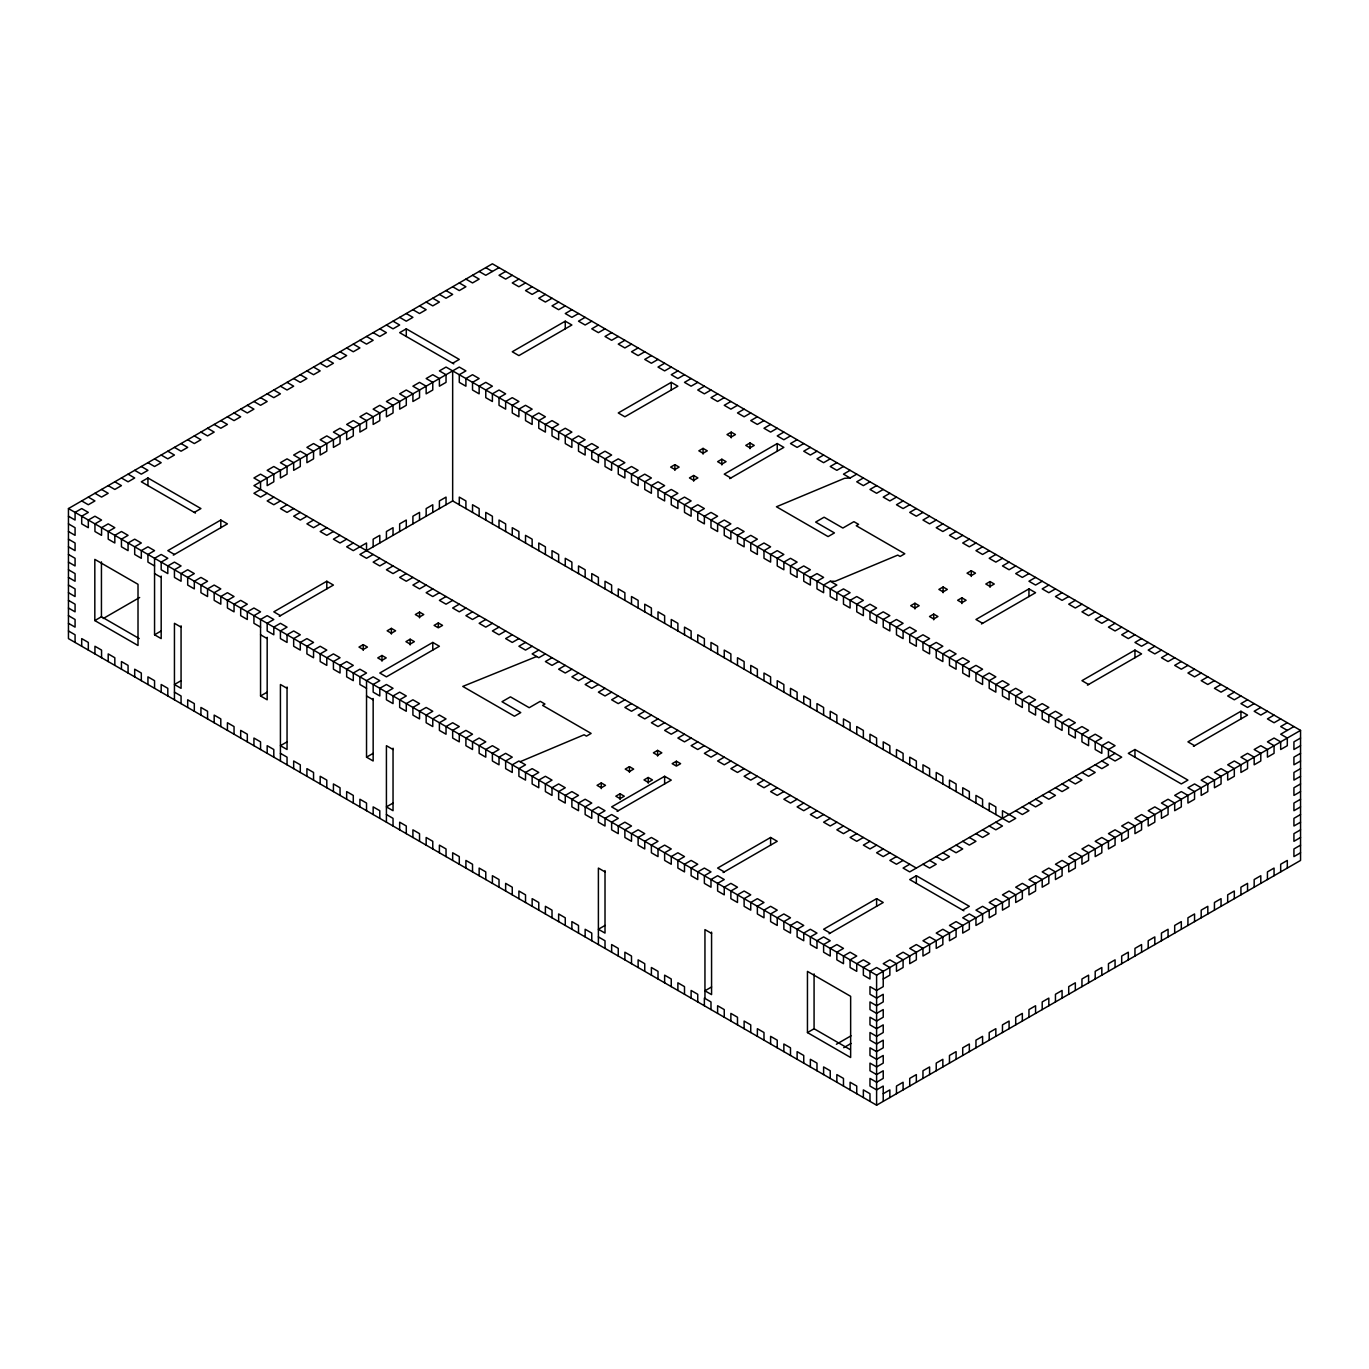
<?xml version="1.0" encoding="UTF-8"?>
<svg xmlns="http://www.w3.org/2000/svg" width="1369" height="1369" viewBox="0 0 1369 1369"><rect width="100%" height="100%" fill="white"/><g stroke="black" fill="none" stroke-linecap="round" stroke-linejoin="round"><path stroke-width="1.5" d="M68.45 508.566L492.395 263.806L1300.55 730.396L1300.55 860.434L876.605 1105.194L68.45 638.604L68.45 508.566L876.605 975.156L1300.55 730.396M499.018 267.639L485.773 275.289L479.15 271.456M194.312 512.4L200.935 508.566L147.938 477.986L141.315 481.802L195.459 513.067M452.66 363.247L459.282 359.414L406.285 328.834L399.662 332.65L453.789 363.897M505.64 271.456L499.018 275.289L505.64 279.105L512.263 275.289M518.902 279.105L512.263 282.938L518.902 286.754L525.525 282.938M532.147 286.754L525.525 290.587L532.147 294.403L538.77 290.587M545.392 294.403L538.77 298.237L545.392 302.053L552.015 298.237M558.638 302.053L552.015 305.886L558.638 309.702L565.26 305.886M571.883 309.702L565.26 313.535L571.883 317.351L578.505 313.535M173.298 555.129L227.425 523.865L220.803 520.049L167.805 550.646L174.445 554.462M267.177 493.285L260.555 497.101L253.932 493.285L260.555 489.452L260.555 481.802L253.932 477.986L260.555 474.153L267.177 477.986L267.177 485.636L273.8 481.802L273.8 474.153L267.177 470.337L273.8 466.504L280.423 470.337L280.423 477.986L287.045 474.153L287.045 466.504L280.423 462.688L287.045 458.855L293.668 462.688L293.668 470.337L300.29 466.504L300.29 458.855L293.668 455.038L300.29 451.205L306.913 455.038L306.913 462.688L313.552 458.855L313.552 451.205L306.913 447.389L313.552 443.556L320.175 447.389L320.175 455.038L326.797 451.205L326.797 443.556L320.175 439.74L326.797 435.907L333.42 439.74L333.42 447.389L340.042 443.556L340.042 435.907L333.42 432.091L340.042 428.257L346.665 432.091L346.665 439.74L353.288 435.907L353.288 428.257L346.665 424.441L353.288 420.608L359.91 424.441L359.91 432.091L366.533 428.257L366.533 420.608L359.91 416.792L366.533 412.959L373.155 416.792L373.155 424.441L379.795 420.608L379.795 412.959L373.155 409.143L379.795 405.31L386.417 409.143L386.417 416.792L393.04 412.959L393.04 405.31L386.417 401.493L393.04 397.66L399.662 401.493L399.662 409.143L406.285 405.31L406.285 397.66L399.662 393.844L406.285 390.011L412.908 393.844L412.908 401.493L419.53 397.66L419.53 390.011L412.908 386.195L419.53 382.362L426.153 386.195L426.153 393.844L432.775 390.011L432.775 382.362L426.153 378.546L432.775 374.712L439.398 378.546L439.398 386.195L446.037 382.362L446.037 374.712L439.398 370.896L446.037 367.063L1121.69 757.16L1115.068 760.993L1108.445 757.16L1108.445 749.51L1115.068 745.694L1108.445 741.861L1101.823 745.694L1101.823 753.344L1095.2 749.51L1095.2 741.861L1101.823 738.045L1095.2 734.212L1088.577 738.045L1088.577 745.694L1081.955 741.861L1081.955 734.212L1088.577 730.396L1081.955 726.563L1075.332 730.396L1075.332 738.045L1068.71 734.212L1068.71 726.563L1075.332 722.746L1068.71 718.913L1062.087 722.746L1062.087 730.396L1055.448 726.563L1055.448 718.913L1062.087 715.097L1055.448 711.264L1048.825 715.097L1048.825 722.746L1042.203 718.913L1042.203 711.264L1048.825 707.448L1042.203 703.615L1035.58 707.448L1035.58 715.097L1028.958 711.264L1028.958 703.615L1035.58 699.799L1028.958 695.965L1022.335 699.799L1022.335 707.448L1015.712 703.615L1015.712 695.965L1022.335 692.149L1015.712 688.316L1009.09 692.149L1009.09 699.799L1002.467 695.965L1002.467 688.316L1009.09 684.5L1002.467 680.667L995.845 684.5L995.845 692.149L989.205 688.316L989.205 680.667L995.845 676.851L989.205 673.018L982.583 676.851L982.583 684.5L975.96 680.667L975.96 673.018L982.583 669.201L975.96 665.385L969.338 669.201L969.338 676.851L962.715 673.018L962.715 665.385L969.338 661.552L962.715 657.736L956.092 661.552L956.092 669.201L949.47 665.385L949.47 657.736L956.092 653.903L949.47 650.087L942.847 653.903L942.847 661.552L936.225 657.736L936.225 650.087L942.847 646.254L936.225 642.437L929.602 646.254L929.602 653.903L922.963 650.087L922.963 642.437L929.602 638.604L922.963 634.788L916.34 638.604L916.34 646.254L909.718 642.437L909.718 634.788L916.34 630.955L909.718 627.139L903.095 630.955L903.095 638.604L896.473 634.788L896.473 627.139L903.095 623.306L896.473 619.49L889.85 623.306L889.85 630.955L883.227 627.139L883.227 619.49L889.85 615.656L883.227 611.84L876.605 615.656L876.605 623.306L869.982 619.49L869.982 611.84L876.605 608.007L869.982 604.191L863.36 608.007L863.36 615.656L856.737 611.84L856.737 604.191L863.36 600.358L856.737 596.542L850.098 600.358L850.098 608.007L843.475 604.191L843.475 596.542L850.098 592.709L843.475 588.892L836.853 592.709L836.853 600.358L830.23 596.542L830.23 588.892L836.853 585.059L830.23 581.243L823.608 585.059L823.608 592.709L816.985 588.892L816.985 581.243L823.608 577.41L816.985 573.594L810.362 577.41L810.362 585.059L803.74 581.243L803.74 573.594L810.362 569.761L803.74 565.945L797.117 569.761L797.117 577.41L790.495 573.594L790.495 565.945L797.117 562.111L790.495 558.295L783.855 562.111L783.855 569.761L777.233 565.945L777.233 558.295L783.855 554.462L777.233 550.646L770.61 554.462L770.61 562.111L763.988 558.295L763.988 550.646L770.61 546.813L763.988 542.997L757.365 546.813L757.365 554.462L750.742 550.646L750.742 542.997L757.365 539.164L750.742 535.347L744.12 539.164L744.12 546.813L737.497 542.997L737.497 535.347L744.12 531.514L737.497 527.698L730.875 531.514L730.875 539.164L724.252 535.347L724.252 527.698L730.875 523.865L724.252 520.049L717.613 523.865L717.613 531.514L710.99 527.698L710.99 520.049L717.613 516.216L710.99 512.4L704.368 516.216L704.368 523.865L697.745 520.049L697.745 512.4L704.368 508.566L697.745 504.75L691.123 508.566L691.123 516.216L684.5 512.4L684.5 504.75L691.123 500.934L684.5 497.101L677.877 500.934L677.877 508.566L671.255 504.75L671.255 497.101L677.877 493.285L671.255 489.452L664.632 493.285L664.632 500.934L658.01 497.101L658.01 489.452L664.632 485.636L658.01 481.802L651.387 485.636L651.387 493.285L644.748 489.452L644.748 481.802L651.387 477.986L644.748 474.153L638.125 477.986L638.125 485.636L631.503 481.802L631.503 474.153L638.125 470.337L631.503 466.504L624.88 470.337L624.88 477.986L618.258 474.153L618.258 466.504L624.88 462.688L618.258 458.855L611.635 462.688L611.635 470.337L605.012 466.504L605.012 458.855L611.635 455.038L605.012 451.205L598.39 455.038L598.39 462.688L591.767 458.855L591.767 451.205L598.39 447.389L591.767 443.556L585.145 447.389L585.145 455.038L578.505 451.205L578.505 443.556L585.145 439.74L578.505 435.907L571.883 439.74L571.883 447.389L565.26 443.556L565.26 435.907L571.883 432.091L565.26 428.257L558.638 432.091L558.638 439.74L552.015 435.907L552.015 428.257L558.638 424.441L552.015 420.608L545.392 424.441L545.392 432.091L538.77 428.257L538.77 420.608L545.392 416.792L538.77 412.959L532.147 416.792L532.147 424.441L525.525 420.608L525.525 412.959L532.147 409.143L525.525 405.31L518.902 409.143L518.902 416.792L512.263 412.959L512.263 405.31L518.902 401.493L512.263 397.66L505.64 401.493L505.64 409.143L499.018 405.31L499.018 397.66L505.64 393.844L499.018 390.011L492.395 393.844L492.395 401.493L485.773 397.66L485.773 390.011L492.395 386.195L485.773 382.362L479.15 386.195L479.15 393.844L472.527 390.011L472.527 382.362L479.15 378.546L472.527 374.712L465.905 378.546L465.905 386.195L459.282 382.362L459.282 374.712L465.905 370.896L459.282 367.063L253.932 485.636L916.34 868.066M565.26 321.185L512.263 351.765L518.902 355.598L571.883 325.001L565.26 321.185L565.26 328.834M273.8 497.101L267.177 500.934L273.8 504.75L280.423 500.934M585.145 317.351L578.505 321.185L585.145 325.001L591.767 321.185M287.045 504.75L280.423 508.566L287.045 512.4L293.668 508.566M598.39 325.001L591.767 328.834L598.39 332.65L605.012 328.834M94.82 620.568L138.012 645.501L138.012 584.306L94.82 559.373L94.82 620.568L101.443 616.752L139.227 638.57M103.223 618.531L139.655 597.5M300.29 512.4L293.668 516.216L300.29 520.049L306.913 516.216M611.635 332.65L605.012 336.483L611.635 340.299L618.258 336.483M313.552 520.049L306.913 523.865L313.552 527.698L320.175 523.865M624.88 340.299L618.258 344.115L624.88 347.948L631.503 344.115M326.797 527.698L320.175 531.514L326.797 535.347L333.42 531.514M638.125 347.948L631.503 351.765L638.125 355.598L644.748 351.765M260.555 627.139L253.932 623.306L253.932 615.656L260.555 611.84L253.932 608.007L247.31 611.84L247.31 619.49L240.687 615.656L240.687 608.007L247.31 604.191L240.687 600.358L234.048 604.191L234.048 611.84L227.425 608.007L227.425 600.358L234.048 596.542L227.425 592.709L220.803 596.542L220.803 604.191L214.18 600.358L214.18 592.709L220.803 588.892L214.18 585.059L207.558 588.892L207.558 596.542L200.935 592.709L200.935 585.059L207.558 581.243L200.935 577.41L194.312 581.243L194.312 588.892L187.69 585.059L187.69 577.41L194.312 573.594L187.69 569.761L181.067 573.594L181.067 581.243L174.445 577.41L174.445 569.761L181.067 565.945L174.445 562.111L167.805 565.945L167.805 573.594L161.183 569.761L161.183 562.111L167.805 558.295L161.183 554.462L154.56 558.295L154.56 634.788L161.183 630.955M340.042 535.347L333.42 539.164L340.042 542.997L346.665 539.164M651.387 355.598L644.748 359.414L651.387 363.247L658.01 359.414M353.288 542.997L346.665 546.813L353.288 550.646L366.533 542.997L366.533 550.646M664.632 363.247L658.01 367.063L664.632 370.896L671.255 367.063M1002.467 818.354L1002.467 810.705L1015.712 818.354L1009.09 822.187L452.66 500.934L359.91 554.462L366.533 558.295L373.155 554.462M677.877 370.896L671.255 374.712L677.877 378.546L684.5 374.712M279.276 616.324L333.42 585.059L326.797 581.243L273.8 611.84L280.423 615.656M671.255 382.362L618.258 412.959L624.88 416.792L677.877 386.195L671.255 382.362L671.255 390.011M379.795 558.295L373.155 562.111L379.795 565.945L386.417 562.111M691.123 378.546L684.5 382.362L691.123 386.195L697.745 382.362M181.067 680.684L174.445 684.5L181.067 688.333L181.067 625.821M393.04 565.945L386.417 569.761L393.04 573.594L399.662 569.761M704.368 386.195L697.745 390.011L704.368 393.844L710.99 390.011M406.285 573.594L399.662 577.41L406.285 581.243L412.908 577.41M717.613 393.844L710.99 397.66L717.613 401.493L724.252 397.66M419.53 581.243L412.908 585.059L419.53 588.892L426.153 585.059M730.875 401.493L724.252 405.31L730.875 409.143L737.497 405.31M432.775 588.892L426.153 592.709L432.775 596.542L439.398 592.709M744.12 409.143L737.497 412.959L744.12 416.792L750.742 412.959M366.533 688.316L359.91 684.5L359.91 676.851L366.533 673.018L359.91 669.201L353.288 673.018L353.288 680.667L346.665 676.851L346.665 669.201L353.288 665.385L346.665 661.552L340.042 665.385L340.042 673.018L333.42 669.201L333.42 661.552L340.042 657.736L333.42 653.903L326.797 657.736L326.797 665.385L320.175 661.552L320.175 653.903L326.797 650.087L320.175 646.254L313.552 650.087L313.552 657.736L306.913 653.903L306.913 646.254L313.552 642.437L306.913 638.604L300.29 642.437L300.29 650.087L293.668 646.254L293.668 638.604L300.29 634.788L293.668 630.955L287.045 634.788L287.045 642.437L280.423 638.604L280.423 630.955L287.045 627.139L280.423 623.306L273.8 627.139L273.8 634.788L267.177 630.955L267.177 623.306L273.8 619.49L267.177 615.656L260.555 619.49L260.555 695.965L267.177 692.149M446.037 596.542L439.398 600.358L446.037 604.191L452.66 600.358M757.365 416.792L750.742 420.608L757.365 424.441L763.988 420.608M363.213 644.628L358.986 647.075L363.213 649.505L367.44 647.075L363.213 644.628L363.213 650.361M391.38 628.371L387.153 630.801L391.38 633.248L395.607 630.801L391.38 628.371L391.38 634.104M419.547 612.114L415.32 614.544L419.547 616.991L423.774 614.544L419.547 612.114L419.547 617.847M674.9 464.656L670.673 467.086L674.9 469.533L679.11 467.086L674.9 464.656L674.9 470.388M703.067 448.382L698.84 450.829L703.067 453.259L707.277 450.829L703.067 448.382L703.067 454.132M731.217 432.125L727.007 434.572L731.217 437.002L735.444 434.572L731.217 432.125L731.217 437.858M459.282 604.191L452.66 608.007L459.282 611.84L465.905 608.007M770.61 424.441L763.988 428.257L770.61 432.091L777.233 428.257M381.985 655.477L377.758 657.907L381.985 660.354L386.212 657.907L381.985 655.477L381.985 661.21M410.152 639.203L405.926 641.65L410.152 644.097L414.379 641.65L410.152 639.203L410.152 644.953M438.32 622.946L434.093 625.393L438.32 627.823L442.546 625.393L438.32 622.946L438.32 626.78M693.672 475.488L689.446 477.935L693.672 480.365L697.899 477.935L693.672 475.488L693.672 481.221M721.839 459.231L717.613 461.661L721.839 464.108L726.066 461.661L721.839 459.231L721.839 464.964M750.007 442.974L745.78 445.404L750.007 447.851L754.233 445.404L750.007 442.974L750.007 448.707M472.527 611.84L465.905 615.656L472.527 619.49L479.15 615.656M783.855 432.091L777.233 435.907L783.855 439.74L790.495 435.907M432.775 642.437L379.795 673.018L386.417 676.851L439.398 646.254L432.775 642.437L432.775 650.087M729.728 478.637L783.855 447.389L777.233 443.556L724.252 474.153L730.875 477.986M485.773 619.49L479.15 623.306L485.773 627.139L492.395 623.306M797.117 439.74L790.495 443.556L797.117 447.389L803.74 443.556M287.045 741.861L280.423 745.694L287.045 749.51L287.045 686.998M499.018 627.139L492.395 630.955L499.018 634.788L505.64 630.955M810.362 447.389L803.74 451.205L810.362 455.038L816.985 451.205M512.263 634.788L505.64 638.604L512.263 642.437L518.902 638.604M823.608 455.038L816.985 458.855L823.608 462.688L830.23 458.855M525.525 642.437L518.902 646.254L525.525 650.087L532.147 646.254M836.853 462.688L830.23 466.504L836.853 470.337L843.475 466.504M538.77 650.087L532.147 653.903L538.77 657.736L545.392 653.903M850.098 470.337L843.475 474.153L850.098 477.986L856.737 474.153M883.227 1101.361L883.227 1086.062L876.605 1089.895L869.982 1086.062L869.982 1078.413L876.605 1082.246L883.227 1078.413L883.227 1070.763L876.605 1074.597L869.982 1070.763L869.982 1063.114L876.605 1066.947L883.227 1063.114L883.227 1055.465L876.605 1059.298L869.982 1055.465L869.982 1047.815L876.605 1051.649L883.227 1047.815L883.227 1040.166L876.605 1043.999L869.982 1040.166L869.982 1032.517L876.605 1036.35L883.227 1032.517L883.227 1024.868L876.605 1028.701L869.982 1024.868L869.982 1017.218L876.605 1021.052L883.227 1017.218L883.227 1009.569L876.605 1013.402L869.982 1009.569L869.982 1001.92L876.605 1005.753L883.227 1001.92L883.227 994.288L876.605 998.104L869.982 994.288L869.982 986.638L876.605 990.454L883.227 986.638L883.227 971.34L876.605 967.507L869.982 971.34L869.982 978.989L863.36 975.156L863.36 967.507L869.982 963.69L863.36 959.857L856.737 963.69L856.737 971.34L850.098 967.507L850.098 959.857L856.737 956.041L850.098 952.208L843.475 956.041L843.475 963.69L836.853 959.857L836.853 952.208L843.475 948.392L836.853 944.559L830.23 948.392L830.23 956.041L823.608 952.208L823.608 944.559L830.23 940.743L823.608 936.909L816.985 940.743L816.985 948.392L810.362 944.559L810.362 936.909L816.985 933.093L810.362 929.26L803.74 933.093L803.74 940.743L797.117 936.909L797.117 929.26L803.74 925.444L797.117 921.611L790.495 925.444L790.495 933.093L783.855 929.26L783.855 921.611L790.495 917.795L783.855 913.962L777.233 917.795L777.233 925.444L770.61 921.611L770.61 913.962L777.233 910.145L770.61 906.312L763.988 910.145L763.988 917.795L757.365 913.962L757.365 906.312L763.988 902.496L757.365 898.663L750.742 902.496L750.742 910.145L744.12 906.312L744.12 898.663L750.742 894.847L744.12 891.014L737.497 894.847L737.497 902.496L730.875 898.663L730.875 891.014L737.497 887.198L730.875 883.364L724.252 887.198L724.252 894.847L717.613 891.014L717.613 883.364L724.252 879.548L717.613 875.715L710.99 879.548L710.99 887.198L704.368 883.364L704.368 875.715L710.99 871.899L704.368 868.066L697.745 871.899L697.745 879.548L691.123 875.715L691.123 868.066L697.745 864.25L691.123 860.417L684.5 864.25L684.5 871.899L677.877 868.066L677.877 860.417L684.5 856.6L677.877 852.767L671.255 856.6L671.255 864.25L664.632 860.417L664.632 852.767L671.255 848.951L664.632 845.118L658.01 848.951L658.01 856.6L651.387 852.767L651.387 845.118L658.01 841.302L651.387 837.469L644.748 841.302L644.748 848.951L638.125 845.118L638.125 837.469L644.748 833.653L638.125 829.819L631.503 833.653L631.503 841.302L624.88 837.469L624.88 829.819L631.503 826.003L624.88 822.187L618.258 826.003L618.258 833.653L611.635 829.836L611.635 822.187L618.258 818.354L611.635 814.538L605.012 818.354L605.012 826.003L598.39 822.187L598.39 814.538L605.012 810.705L598.39 806.889L591.767 810.705L591.767 818.354L585.145 814.538L585.145 806.889L591.767 803.055L585.145 799.239L578.505 803.055L578.505 810.705L571.883 806.889L571.883 799.239L578.505 795.406L571.883 791.59L565.26 795.406L565.26 803.055L558.638 799.239L558.638 791.59L565.26 787.757L558.638 783.941L552.015 787.757L552.015 795.406L545.392 791.59L545.392 783.941L552.015 780.108L545.392 776.291L538.77 780.108L538.77 787.757L532.147 783.941L532.147 776.291L538.77 772.458L532.147 768.642L525.525 772.458L525.525 780.108L518.902 776.291L518.902 768.642L525.525 764.809L518.902 760.993L512.263 764.809L512.263 772.458L505.64 768.642L505.64 760.993L512.263 757.16L505.64 753.344L499.018 757.16L499.018 764.809L492.395 760.993L492.395 753.344L499.018 749.51L492.395 745.694L485.773 749.51L485.773 757.16L479.15 753.344L479.15 745.694L485.773 741.861L479.15 738.045L472.527 741.861L472.527 749.51L465.905 745.694L465.905 738.045L472.527 734.212L465.905 730.396L459.282 734.212L459.282 741.861L452.66 738.045L452.66 730.396L459.282 726.563L452.66 722.746L446.037 726.563L446.037 734.212L439.398 730.396L439.398 722.746L446.037 718.913L439.398 715.097L432.775 718.913L432.775 726.563L426.153 722.746L426.153 715.097L432.775 711.264L426.153 707.448L419.53 711.264L419.53 718.913L412.908 715.097L412.908 707.448L419.53 703.615L412.908 699.799L406.285 703.615L406.285 711.264L399.662 707.448L399.662 699.799L406.285 695.965L399.662 692.149L393.04 695.965L393.04 703.615L386.417 699.799L386.417 692.149L393.04 688.316L386.417 684.5L379.795 688.316L379.795 695.965L373.155 692.149L373.155 684.5L379.795 680.667L373.155 676.851L366.533 680.667L366.533 757.16L373.155 753.344M552.015 657.736L545.392 661.552L552.015 665.385L558.638 661.552M863.36 477.986L856.737 481.802L863.36 485.636L869.982 481.802M565.26 665.385L558.638 669.201L565.26 673.018L571.883 669.201M876.605 485.636L869.982 489.452L876.605 493.285L883.227 489.452M578.505 673.018L571.883 676.851L578.505 680.667L585.145 676.851M889.85 493.285L883.227 497.101L889.85 500.934L896.473 497.101M591.767 680.667L585.145 684.5L591.767 688.316L598.39 684.5M903.095 500.934L896.473 504.75L903.095 508.566L909.718 504.75M393.04 803.055L386.417 806.889L393.04 810.705L393.04 748.193M605.012 688.316L598.39 692.149L605.012 695.965L611.635 692.149M916.34 508.566L909.718 512.4L916.34 516.216L922.963 512.4M618.258 695.965L611.635 699.799L618.258 703.615L624.88 699.799M929.602 516.216L922.963 520.049L929.602 523.865L936.225 520.049M520.152 761.712L584.101 734.777L586.445 736.128L591.134 733.425L542.603 705.394L544.948 704.042L540.259 701.322L529.221 707.705L510.449 696.855L501.995 701.732L520.768 712.582L514.436 716.227L462.79 686.417L536.648 656.504M631.503 703.615L624.88 707.448L631.503 711.264L638.125 707.448M942.847 523.865L936.225 527.698L942.847 531.514L949.47 527.698M644.748 711.264L638.125 715.097L644.748 718.913L651.387 715.097M956.092 531.514L949.47 535.347L956.092 539.164L962.715 535.347M658.01 718.913L651.387 722.746L658.01 726.563L664.632 722.746M969.338 539.164L962.715 542.997L969.338 546.813L975.96 542.997M671.255 726.563L664.632 730.396L671.255 734.212L677.877 730.396M982.583 546.813L975.96 550.646L982.583 554.462L989.205 550.646M684.5 734.212L677.877 738.045L684.5 741.861L691.123 738.045M995.845 554.462L989.205 558.295L995.845 562.111L1002.467 558.295M601.282 782.914L597.055 785.344L601.282 787.791L605.509 785.344L601.282 782.914L601.282 788.647M629.449 766.64L625.222 769.087L629.449 771.517L633.676 769.087L629.449 766.64L629.449 772.39M657.616 750.383L653.389 752.83L657.616 755.26L661.843 752.83L657.616 750.383L657.616 756.116M914.937 603.25L910.71 605.697L914.937 608.127L919.164 605.697L914.937 603.25L914.937 608.983M943.104 586.993L938.877 589.423L943.104 591.87L947.331 589.423L943.104 586.993L943.104 592.726M971.271 570.736L967.044 573.166L971.271 575.613L975.498 573.166L971.271 570.736L971.271 576.469M697.745 741.861L691.123 745.694L697.745 749.51L704.368 745.694M1009.09 562.111L1002.467 565.945L1009.09 569.761L1015.712 565.945M620.054 793.746L615.828 796.193L620.054 798.623L624.281 796.193L620.054 793.746L620.054 799.479M648.221 777.489L643.995 779.919L648.221 782.366L652.448 779.919L648.221 777.489L648.221 783.222M676.389 761.232L672.162 763.662L676.389 766.11L680.615 763.662L676.389 761.232L676.389 765.049M933.709 614.099L929.5 616.529L933.709 618.976L937.936 616.529L933.709 614.099L933.709 619.832M961.877 597.825L957.65 600.272L961.877 602.702L966.103 600.272L961.877 597.825L961.877 603.575M990.044 581.568L985.817 584.015L990.044 586.445L994.27 584.015L990.044 581.568L990.044 587.301M617.111 811.372L671.255 780.108L664.632 776.291L611.635 806.889L618.258 810.705M710.99 749.51L704.368 753.344L710.99 757.16L717.613 753.344M1022.335 569.761L1015.712 573.594L1022.335 577.41L1028.958 573.594M724.252 757.16L717.613 760.993L724.252 764.809L730.875 760.993M1035.58 577.41L1028.958 581.243L1035.58 585.059L1042.203 581.243M981.453 623.973L1035.58 592.709L1028.958 588.892L975.96 619.49L982.583 623.306M737.497 764.809L730.875 768.642L737.497 772.458L744.12 768.642M1048.825 585.059L1042.203 588.892L1048.825 592.709L1055.448 588.892M750.742 772.458L744.12 776.291L750.742 780.108L757.365 776.291M1062.087 592.709L1055.448 596.542L1062.087 600.358L1068.71 596.542M763.988 780.108L757.365 783.941L763.988 787.757L770.61 783.941M1075.332 600.358L1068.71 604.191L1075.332 608.007L1081.955 604.191M777.233 787.757L770.61 791.59L777.233 795.406L783.855 791.59M1088.577 608.007L1081.955 611.84L1088.577 615.656L1095.2 611.84M790.495 795.406L783.855 799.239L790.495 803.055L797.117 799.239M1101.823 615.656L1095.2 619.49L1101.823 623.306L1108.445 619.49M803.74 803.055L797.117 806.889L803.74 810.705L810.362 806.889M1115.068 623.306L1108.445 627.139L1115.068 630.955L1121.69 627.139M605.012 925.444L598.39 929.26L605.012 933.093L605.012 870.581M723.106 872.549L777.233 841.302L770.61 837.469L717.613 868.066L724.252 871.899M816.985 810.705L810.362 814.538L816.985 818.354L823.608 814.538M1128.313 630.955L1121.69 634.788L1128.313 638.604L1134.952 634.788M830.23 818.354L823.608 822.187L830.23 826.003L836.853 822.187M1141.575 638.604L1134.952 642.437L1141.575 646.254L1148.197 642.437M1087.431 685.15L1141.575 653.903L1134.952 650.087L1081.955 680.667L1088.577 684.5M843.475 826.003L836.853 829.819L843.475 833.653L850.098 829.819M1154.82 646.254L1148.197 650.087L1154.82 653.903L1161.442 650.087M856.737 833.653L850.098 837.469L856.737 841.302L863.36 837.469M1168.065 653.903L1161.442 657.736L1168.065 661.552L1174.688 657.736M869.982 841.302L863.36 845.118L869.982 848.951L876.605 845.118M1181.31 661.552L1174.688 665.385L1181.31 669.201L1187.933 665.385M883.227 848.951L876.605 852.767L883.227 856.6L889.85 852.767M1194.555 669.201L1187.933 673.018L1194.555 676.851L1201.195 673.018M896.473 856.6L889.85 860.417L896.473 864.25L903.095 860.417M1207.817 676.851L1201.195 680.667L1207.817 684.5L1214.44 680.667M909.718 864.25L903.095 868.066L909.718 871.899L1115.068 753.344M1221.062 684.5L1214.44 688.316L1221.062 692.149L1227.685 688.316M711.572 986.963L704.949 990.797L711.572 994.613L711.572 932.101M829.084 933.744L883.227 902.496L876.605 898.663L823.608 929.26L830.23 933.093M962.715 910.145L969.338 906.312L916.34 875.715L909.718 879.548L963.862 910.796M1134.952 749.51L1128.313 753.344L1181.31 783.941L1187.933 780.108L1134.952 749.51L1134.952 757.16M1234.308 692.149L1227.685 695.965L1234.308 699.799L1240.93 695.965M1247.553 699.799L1240.93 703.615L1247.553 707.448L1254.175 703.615M1193.426 746.345L1247.553 715.097L1240.93 711.264L1187.933 741.861L1194.555 745.694M1260.798 707.448L1254.175 711.264L1260.798 715.097L1267.437 711.264M1274.06 715.097L1267.437 718.913L1274.06 722.746L1280.682 718.913M1287.305 722.746L1280.682 726.563L1287.305 730.396M1293.927 726.563L1280.682 734.212L1287.305 738.045L1287.305 745.694L1280.682 749.51L1280.682 741.861L1274.06 738.045L1267.437 741.861L1274.06 745.694L1274.06 753.344L1267.437 757.16L1267.437 749.51L1260.798 745.694L1254.175 749.51L1260.798 753.344L1260.798 760.993L1254.175 764.809L1254.175 757.16L1247.553 753.344L1240.93 757.16L1247.553 760.993L1247.553 768.642L1240.93 772.458L1240.93 764.809L1234.308 760.993L1227.685 764.809L1234.308 768.642L1234.308 776.291L1227.685 780.108L1227.685 772.458L1221.062 768.642L1214.44 772.458L1221.062 776.291L1221.062 783.941L1214.44 787.757L1214.44 780.108L1207.817 776.291L1201.195 780.108L1207.817 783.941L1207.817 791.59L1201.195 795.406L1201.195 787.757L1194.555 783.941L1187.933 787.757L1194.555 791.59L1194.555 799.239L1187.933 803.055L1187.933 795.406L1181.31 791.59L1174.688 795.406L1181.31 799.239L1181.31 806.889L1174.688 810.705L1174.688 803.055L1168.065 799.239L1161.442 803.055L1168.065 806.889L1168.065 814.538L1161.442 818.354L1161.442 810.705L1154.82 806.889L1148.197 810.705L1154.82 814.538L1154.82 822.187L1148.197 826.003L1148.197 818.354L1141.575 814.538L1134.952 818.354L1141.575 822.187L1141.575 829.836L1134.952 833.653L1134.952 826.003L1128.313 822.187L1121.69 826.003L1128.313 829.819L1128.313 837.469L1121.69 841.302L1121.69 833.653L1115.068 829.819L1108.445 833.653L1115.068 837.469L1115.068 845.118L1108.445 848.951L1108.445 841.302L1101.823 837.469L1095.2 841.302L1101.823 845.118L1101.823 852.767L1095.2 856.6L1095.2 848.951L1088.577 845.118L1081.955 848.951L1088.577 852.767L1088.577 860.417L1081.955 864.25L1081.955 856.6L1075.332 852.767L1068.71 856.6L1075.332 860.417L1075.332 868.066L1068.71 871.899L1068.71 864.25L1062.087 860.417L1055.448 864.25L1062.087 868.066L1062.087 875.715L1055.448 879.548L1055.448 871.899L1048.825 868.066L1042.203 871.899L1048.825 875.715L1048.825 883.364L1042.203 887.198L1042.203 879.548L1035.58 875.715L1028.958 879.548L1035.58 883.364L1035.58 891.014L1028.958 894.847L1028.958 887.198L1022.335 883.364L1015.712 887.198L1022.335 891.014L1022.335 898.663L1015.712 902.496L1015.712 894.847L1009.09 891.014L1002.467 894.847L1009.09 898.663L1009.09 906.312L1002.467 910.145L1002.467 902.496L995.845 898.663L989.205 902.496L995.845 906.312L995.845 913.962L989.205 917.795L989.205 910.145L982.583 906.312L975.96 910.145L982.583 913.962L982.583 921.611L975.96 925.444L975.96 917.795L969.338 913.962L962.715 917.795L969.338 921.611L969.338 929.26L962.715 933.093L962.715 925.444L956.092 921.611L949.47 925.444L956.092 929.26L956.092 936.909L949.47 940.743L949.47 933.093L942.847 929.26L936.225 933.093L942.847 936.909L942.847 944.559L936.225 948.392L936.225 940.743L929.602 936.909L922.963 940.743L929.602 944.559L929.602 952.208L922.963 956.041L922.963 948.392L916.34 944.559L909.718 948.392L916.34 952.208L916.34 959.857L909.718 963.69L909.718 956.041L903.095 952.208L896.473 956.041L903.095 959.857L903.095 967.507L896.473 971.34L896.473 963.69L889.85 959.857L883.227 963.69L889.85 967.507L889.85 975.156L883.227 978.989M1300.55 738.045L1293.927 741.861L1293.927 749.51L1300.55 745.694M807.453 1032.585L850.645 1057.518L850.645 996.324L807.453 971.391L807.453 1032.585L814.076 1028.752L850.063 1049.527M1300.55 753.344L1293.927 757.16L1293.927 764.809L1300.55 760.993M1300.55 768.642L1293.927 772.458L1293.927 780.108L1300.55 776.291M836.408 1044.256L851.022 1035.82M843.715 1047.696L851.022 1043.469M1300.55 783.941L1293.927 787.757L1293.927 795.406L1300.55 791.59M1300.55 799.239L1293.927 803.055L1293.927 810.705L1300.55 806.889M1300.55 814.538L1293.927 818.354L1293.927 826.003L1300.55 822.187M1300.55 829.836L1293.927 833.653L1293.927 841.302L1300.55 837.486M1300.55 845.135L1293.927 848.951L1293.927 856.6L1300.55 852.784M883.227 1093.711L889.85 1089.895L889.85 1097.544M850.098 477.986L844.519 478.311L776.463 506.77L828.091 536.58L834.44 532.917L815.65 522.085L824.104 517.208L842.876 528.04L853.914 521.675L858.603 524.378L856.258 525.73L904.806 553.76L900.1 556.464L897.756 555.112L835.141 581.295L830.23 581.243M485.773 267.639L492.395 271.456M472.527 275.289L479.15 279.105L472.527 282.938L465.905 279.105M459.282 282.938L465.905 286.754L459.282 290.587L452.66 286.754M446.037 290.587L452.66 294.403L446.037 298.237L439.398 294.403M432.775 298.237L439.398 302.053L432.775 305.886L426.153 302.053M419.53 305.886L426.153 309.702L419.53 313.535L412.908 309.702M406.285 313.535L412.908 317.351L406.285 321.185L399.662 317.351M393.04 321.185L399.662 325.001L393.04 328.834L386.417 325.001M379.795 328.834L386.417 332.65L379.795 336.483L373.155 332.65M366.533 336.483L373.155 340.299L366.533 344.115L359.91 340.299M1101.823 760.993L1108.445 764.809L1101.823 768.642L1095.2 764.809M353.288 344.115L359.91 347.948L353.288 351.765L346.665 347.948M1088.577 768.642L1095.2 772.458L1088.577 776.291L1081.955 772.458M340.042 351.765L346.665 355.598L340.042 359.414L333.42 355.598M1075.332 776.291L1081.955 780.108L1075.332 783.941L1068.71 780.108M326.797 359.414L333.42 363.247L326.797 367.063L320.175 363.247M1062.087 783.941L1068.71 787.757L1062.087 791.59L1055.448 787.757M313.552 367.063L320.175 370.896L313.552 374.712L306.913 370.896M1048.825 791.59L1055.448 795.406L1048.825 799.239L1042.203 795.406M300.29 374.712L306.913 378.546L300.29 382.362L293.668 378.546M1035.58 799.239L1042.203 803.055L1035.58 806.889L1028.958 803.055M287.045 382.362L293.668 386.195L287.045 390.011L280.423 386.195M1022.335 806.889L1028.958 810.705L1022.335 814.538L1015.712 810.705M273.8 390.011L280.423 393.844L273.8 397.66L267.177 393.844M260.555 397.66L267.177 401.493L260.555 405.31L253.932 401.493M995.845 822.187L1002.467 826.003L995.845 829.819L989.205 826.003M247.31 405.31L253.932 409.143L247.31 412.959L240.687 409.143M982.583 829.819L989.205 833.653L982.583 837.469L975.96 833.653M234.048 412.959L240.687 416.792L234.048 420.608L227.425 416.792M969.338 837.469L975.96 841.302L969.338 845.118L962.715 841.302M220.803 420.608L227.425 424.441L220.803 428.257L214.18 424.441M956.092 845.118L962.715 848.951L956.092 852.767L949.47 848.951M207.558 428.257L214.18 432.091L207.558 435.907L200.935 432.091M942.847 852.767L949.47 856.6L942.847 860.417L936.225 856.6M194.312 435.907L200.935 439.74L194.312 443.556L187.69 439.74M929.602 860.417L936.225 864.25L929.602 868.066L922.963 864.25M181.067 443.556L187.69 447.389L181.067 451.205L174.445 447.389M167.805 451.205L174.445 455.038L167.805 458.855L161.183 455.038M154.56 458.855L161.183 462.688L154.56 466.504L147.938 462.688M141.315 466.504L147.938 470.337L141.315 474.153L134.692 470.337M128.07 474.153L134.692 477.986L128.07 481.802L121.447 477.986M114.825 481.802L121.447 485.636L114.825 489.452L108.202 485.636M101.563 489.452L108.202 493.285L101.563 497.101L94.94 493.285M88.318 497.101L94.94 500.934L88.318 504.75L81.695 500.934M68.45 516.216L75.073 520.049L75.073 512.4L81.695 508.566L88.318 512.4L81.695 516.216L81.695 523.865L88.318 527.698L88.318 520.049L94.94 516.216L101.563 520.049L94.94 523.865L94.94 531.514L101.563 535.347L101.563 527.698L108.202 523.865L114.825 527.698L108.202 531.514L108.202 539.164L114.825 542.997L114.825 535.347L121.447 531.514L128.07 535.347L121.447 539.164L121.447 546.813L128.07 550.646L128.07 542.997L134.692 539.164L141.315 542.997L134.692 546.813L134.692 554.462L141.315 558.295L141.315 550.646L147.938 546.813L154.56 550.646L147.938 554.462L147.938 562.111L154.56 565.945M68.45 523.865L75.073 527.698L75.073 535.347L68.45 531.514M154.56 573.594L161.183 577.41M260.555 634.788L267.177 638.604M366.533 695.965L373.155 699.799M68.45 539.164L75.073 542.997L75.073 550.646L68.45 546.813M68.45 554.462L75.073 558.295L75.073 565.945L68.45 562.111M181.067 627.139L174.445 623.306L174.445 699.799M287.045 688.316L280.423 684.5L280.423 760.993M393.04 749.51L386.417 745.694L386.417 822.187M605.012 871.899L598.39 868.066L598.39 944.559M711.572 933.418L704.949 929.602L704.949 998.446M68.45 569.761L75.073 573.594L75.073 581.243L68.45 577.41M68.45 585.059L75.073 588.892L75.073 596.542L68.45 592.709M154.56 634.788L161.183 638.604L161.183 576.092M260.555 695.965L267.177 699.799L267.177 637.287M366.533 757.16L373.155 760.993L373.155 698.481M68.45 600.358L75.073 604.191L75.073 611.84L68.45 608.007M68.45 615.656L75.073 619.49L75.073 627.139L68.45 623.306M68.45 630.955L75.073 634.788L75.073 642.437M174.445 692.149L181.067 695.982L181.067 703.615M280.423 753.344L287.045 757.16L287.045 764.809M386.417 814.538L393.04 818.354L393.04 826.003M598.39 936.909L605.012 940.743L605.012 948.392M1287.305 868.066L1287.305 860.434L1280.682 864.25L1280.682 871.899M1274.06 875.715L1274.06 868.066L1267.437 871.899L1267.437 879.548M1260.798 883.364L1260.798 875.715L1254.175 879.548L1254.175 887.198M1247.553 891.014L1247.553 883.364L1240.93 887.198L1240.93 894.847M1240.93 711.264L1240.93 718.913M1234.308 898.663L1234.308 891.014L1227.685 894.847L1227.685 902.496M1221.062 906.312L1221.062 898.663L1214.44 902.496L1214.44 910.145M1207.817 913.962L1207.817 906.312L1201.195 910.145L1201.195 917.795M1194.555 921.611L1194.555 913.962L1187.933 917.795L1187.933 925.444M1181.31 929.26L1181.31 921.611L1174.688 925.444L1174.688 933.093M1168.065 936.909L1168.065 929.26L1161.442 933.093L1161.442 940.743M1154.82 944.559L1154.82 936.909L1148.197 940.743L1148.197 948.392M1141.575 952.208L1141.575 944.559L1134.952 948.392L1134.952 956.041M1134.952 650.087L1134.952 657.736M1128.313 959.857L1128.313 952.208L1121.69 956.041L1121.69 963.69M1115.068 967.507L1115.068 959.857L1108.445 963.69L1108.445 971.34M1101.823 975.156L1101.823 967.507L1095.2 971.34L1095.2 978.989M1088.577 982.805L1088.577 975.156L1081.955 978.989L1081.955 986.638M1075.332 990.454L1075.332 982.805L1068.71 986.638L1068.71 994.288M1062.087 998.104L1062.087 990.454L1055.448 994.288L1055.448 1001.937M1048.825 1005.753L1048.825 998.104L1042.203 1001.937L1042.203 1009.586M1035.58 1013.402L1035.58 1005.753L1028.958 1009.586L1028.958 1017.235M1028.958 588.892L1028.958 596.542M1022.335 1021.052L1022.335 1013.402L1015.712 1017.235L1015.712 1024.885M1009.09 1028.701L1009.09 1021.052L1002.467 1024.885L1002.467 1032.517M995.845 814.538L995.845 806.889L989.205 803.055L989.205 810.705M995.845 1036.35L995.845 1028.701L989.205 1032.517L989.205 1040.166M982.583 806.889L982.583 799.239L975.96 795.406L975.96 803.055M982.583 1043.999L982.583 1036.35L975.96 1040.166L975.96 1047.815M969.338 799.239L969.338 791.59L962.715 787.757L962.715 795.406M969.338 1051.649L969.338 1043.999L962.715 1047.815L962.715 1055.465M956.092 791.59L956.092 783.941L949.47 780.108L949.47 787.757M956.092 1059.298L956.092 1051.649L949.47 1055.465L949.47 1063.114M942.847 783.941L942.847 776.291L936.225 772.458L936.225 780.108M942.847 1066.947L942.847 1059.298L936.225 1063.114L936.225 1070.763M929.602 776.291L929.602 768.642L922.963 764.809L922.963 772.458M929.602 1074.597L929.602 1066.947L922.963 1070.763L922.963 1078.413M916.34 768.642L916.34 760.993L909.718 757.16L909.718 764.809M916.34 875.715L916.34 883.364M916.34 1082.246L916.34 1074.597L909.718 1078.413L909.718 1086.062M903.095 760.993L903.095 753.344L896.473 749.51L896.473 757.16M903.095 1089.895L903.095 1082.246L896.473 1086.062L896.473 1093.711M889.85 753.344L889.85 745.694L883.227 741.861L883.227 749.51M876.605 745.694L876.605 738.045L869.982 734.212L869.982 741.861M876.605 898.663L876.605 906.312M876.605 975.156L876.605 1105.194M869.982 1101.361L869.982 1093.711L863.36 1089.895L863.36 1097.544M863.36 738.045L863.36 730.396L856.737 726.563L856.737 734.212M856.737 1093.711L856.737 1086.062L850.098 1082.246L850.098 1089.895M850.098 730.396L850.098 722.746L843.475 718.913L843.475 726.563M843.475 1086.062L843.475 1078.413L836.853 1074.597L836.853 1082.246M836.853 722.746L836.853 715.097L830.23 711.264L830.23 718.913M830.23 1078.413L830.23 1070.763L823.608 1066.947L823.608 1074.597M823.608 715.097L823.608 707.448L816.985 703.615L816.985 711.264M816.985 1070.763L816.985 1063.114L810.362 1059.298L810.362 1066.947M814.076 973.889L814.076 1028.752M810.362 707.448L810.362 699.799L803.74 695.982L803.74 703.615M803.74 1063.114L803.74 1055.465L797.117 1051.649L797.117 1059.298M797.117 699.799L797.117 692.149L790.495 688.333L790.495 695.982M790.495 1055.465L790.495 1047.815L783.855 1043.999L783.855 1051.649M783.855 692.149L783.855 684.5L777.233 680.684L777.233 688.333M777.233 443.556L777.233 451.205M777.233 1047.815L777.233 1040.166L770.61 1036.35L770.61 1043.999M770.61 684.5L770.61 676.851L763.988 673.035L763.988 680.684M770.61 837.469L770.61 845.118M763.988 1040.166L763.988 1032.517L757.365 1028.701L757.365 1036.35M757.365 676.851L757.365 669.201L750.742 665.385L750.742 673.035M750.742 1032.517L750.742 1024.885L744.12 1021.052L744.12 1028.701M744.12 669.201L744.12 661.552L737.497 657.736L737.497 665.385M737.497 1024.885L737.497 1017.235L730.875 1013.402L730.875 1021.052M730.875 661.552L730.875 653.903L724.252 650.087L724.252 657.736M724.252 1017.235L724.252 1009.586L717.613 1005.753L717.613 1013.402M717.613 653.903L717.613 646.254L710.99 642.437L710.99 650.087M710.99 1009.586L710.99 1001.937L704.368 998.104L704.368 1005.753M704.368 646.254L704.368 638.604L697.745 634.788L697.745 642.437M697.745 1001.937L697.745 994.288L691.123 990.454L691.123 998.104M691.123 638.604L691.123 630.955L684.5 627.139L684.5 634.788M684.5 994.288L684.5 986.638L677.877 982.805L677.877 990.454M677.877 630.955L677.877 623.306L671.255 619.49L671.255 627.139M671.255 986.638L671.255 978.989L664.632 975.156L664.632 982.805M664.632 623.306L664.632 615.656L658.01 611.84L658.01 619.49M664.632 776.291L664.632 783.941M658.01 978.989L658.01 971.34L651.387 967.507L651.387 975.156M651.387 615.656L651.387 608.007L644.748 604.191L644.748 611.84M644.748 971.34L644.748 963.69L638.125 959.857L638.125 967.507M638.125 608.007L638.125 600.358L631.503 596.542L631.503 604.191M631.503 963.69L631.503 956.041L624.88 952.208L624.88 959.857M624.88 600.358L624.88 592.709L618.258 588.892L618.258 596.542M618.258 956.041L618.258 948.392L611.635 944.559L611.635 952.208M611.635 592.709L611.635 585.059L605.012 581.243L605.012 588.892M598.39 585.059L598.39 577.41L591.767 573.594L591.767 581.243M591.767 940.743L591.767 933.093L585.145 929.26L585.145 936.909M585.145 577.41L585.145 569.761L578.505 565.945L578.505 573.594M578.505 933.093L578.505 925.444L571.883 921.611L571.883 929.26M571.883 569.761L571.883 562.111L565.26 558.295L565.26 565.945M565.26 925.444L565.26 917.795L558.638 913.962L558.638 921.611M558.638 562.111L558.638 554.462L552.015 550.646L552.015 558.295M552.015 917.795L552.015 910.145L545.392 906.312L545.392 913.962M545.392 554.462L545.392 546.813L538.77 542.997L538.77 550.646M538.77 910.145L538.77 902.496L532.147 898.663L532.147 906.312M532.147 546.813L532.147 539.164L525.525 535.347L525.525 542.997M525.525 902.496L525.525 894.847L518.902 891.014L518.902 898.663M518.902 539.181L518.902 531.531L512.263 527.698L512.263 535.347M512.263 894.847L512.263 887.198L505.64 883.364L505.64 891.014M505.64 531.531L505.64 523.882L499.018 520.049L499.018 527.698M499.018 887.198L499.018 879.548L492.395 875.715L492.395 883.364M492.395 523.882L492.395 516.233L485.773 512.4L485.773 520.049M485.773 879.548L485.773 871.899L479.15 868.066L479.15 875.715M479.15 516.233L479.15 508.583L472.527 504.75L472.527 512.4M472.527 871.899L472.527 864.25L465.905 860.434L465.905 868.066M465.905 508.583L465.905 500.934L459.282 497.101L459.282 504.75M459.282 864.25L459.282 856.6L452.66 852.784L452.66 860.434M452.66 370.896L452.66 500.934M446.037 504.75L446.037 497.101L439.398 500.934L439.398 508.583M446.037 856.6L446.037 848.951L439.398 845.135L439.398 852.784M432.775 512.4L432.775 504.75L426.153 508.583L426.153 516.233M432.775 848.951L432.775 841.302L426.153 837.486L426.153 845.135M419.53 520.049L419.53 512.4L412.908 516.233L412.908 523.882M419.53 841.302L419.53 833.653L412.908 829.836L412.908 837.486M406.285 328.834L406.285 336.483M406.285 527.698L406.285 520.049L399.662 523.882L399.662 531.531M406.285 833.653L406.285 826.003L399.662 822.187L399.662 829.836M393.04 535.347L393.04 527.698L386.417 531.531L386.417 539.181M379.795 542.997L379.795 535.347L373.155 539.164L373.155 546.813M379.795 818.354L379.795 810.705L373.155 806.889L373.155 814.538M366.533 810.705L366.533 803.055L359.91 799.239L359.91 806.889M353.288 803.055L353.288 795.406L346.665 791.59L346.665 799.239M340.042 795.406L340.042 787.757L333.42 783.941L333.42 791.59M326.797 581.243L326.797 588.892M326.797 787.757L326.797 780.108L320.175 776.291L320.175 783.941M313.552 780.108L313.552 772.458L306.913 768.642L306.913 776.291M300.29 772.458L300.29 764.809L293.668 760.993L293.668 768.642M273.8 757.16L273.8 749.51L267.177 745.694L267.177 753.344M260.555 749.51L260.555 741.861L253.932 738.045L253.932 745.694M247.31 741.861L247.31 734.212L240.687 730.396L240.687 738.045M234.048 734.212L234.048 726.563L227.425 722.746L227.425 730.396M220.803 520.049L220.803 527.698M220.803 726.563L220.803 718.913L214.18 715.097L214.18 722.746M207.558 718.913L207.558 711.264L200.935 707.448L200.935 715.097M194.312 711.264L194.312 703.615L187.69 699.799L187.69 707.448M167.805 695.982L167.805 688.333L161.183 684.5L161.183 692.149M154.56 688.333L154.56 680.684L147.938 676.851L147.938 684.5M147.938 477.986L147.938 485.636M141.315 680.684L141.315 673.035L134.692 669.201L134.692 676.851M128.07 673.035L128.07 665.385L121.447 661.552L121.447 669.201M114.825 665.385L114.825 657.736L108.202 653.903L108.202 661.552M101.443 561.889L101.443 616.752M101.563 657.736L101.563 650.087L94.94 646.254L94.94 653.903M88.318 650.087L88.318 642.437L81.695 638.604L81.695 646.254"/></g></svg>
